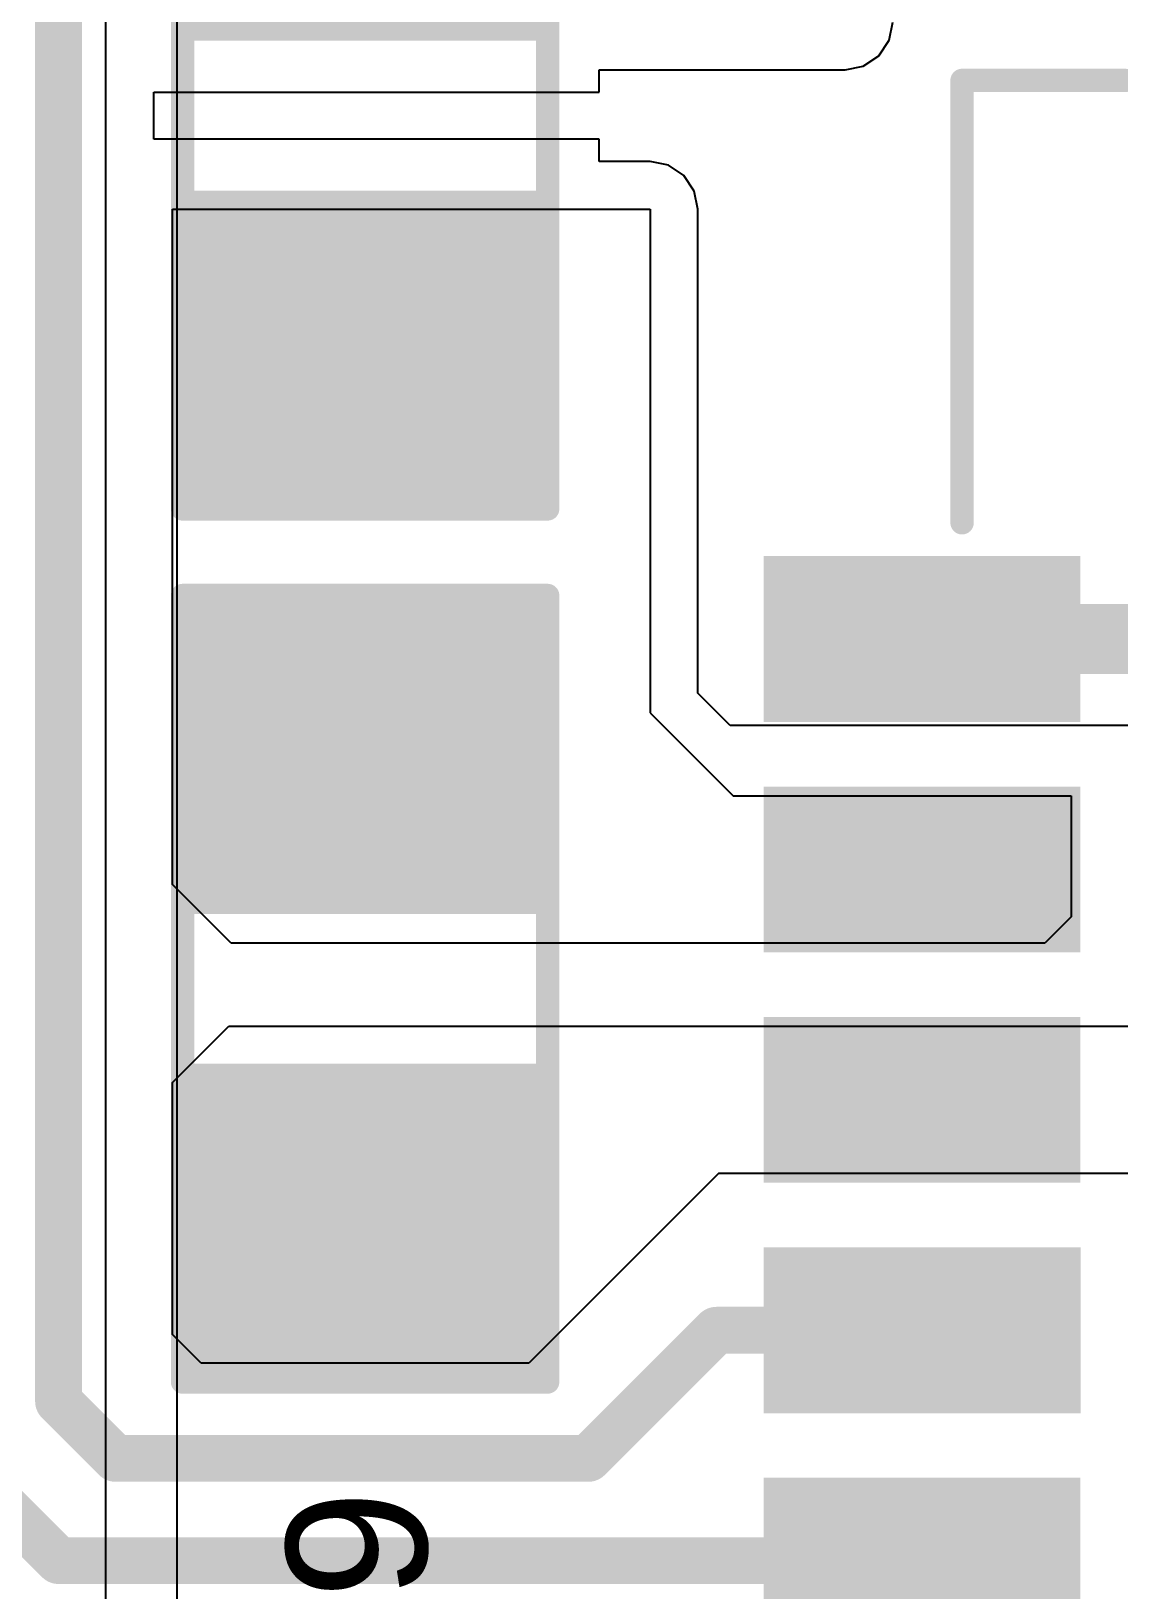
# Model space of a CAD drawing. Header units: inches. Extents: x -36 to 349, y -11 to 240.
# Drawn here: x 170.7 to 176.6, y 64.23 to 72.69 of the extents above; entities that cross this region are included whole.
import ezdxf

# ---------------------------------------------------------------- set-up
doc = ezdxf.new("R2010")
doc.units = ezdxf.units.IN
for name, color, linetype in [('Bottom Layer', 5, 'Continuous'), ('Top Layer', 1, 'Continuous'), ('Top Overlay', 2, 'Continuous'), ('Top Paste', 8, 'Continuous'), ('Top Solder', 216, 'Continuous')]:
    doc.layers.add(name, color=color, linetype=linetype)
doc.styles.add('Arial', font='', dxfattribs={"height": 0.2})
doc.styles.get('Arial').set_extended_font_data('Arial')

# ---------------------------------------------------------------- blocks, each defined once
blk = doc.blocks.new('R___1206_46')
at = {"layer": 'Top Layer'}
for points in [[(-2.032, 0.889), (-0.508, 0.889), (-0.508, -0.889), (-2.032, -0.889)], [(0.508, 0.889), (2.032, 0.889), (2.032, -0.889), (0.508, -0.889)]]:
    blk.add_hatch(color=1, dxfattribs=at).paths.add_polyline_path(points)
at = {"layer": 'Top Paste'}
for points in [[(-2.032, 0.889), (-0.508, 0.889), (-0.508, -0.889), (-2.032, -0.889)], [(0.508, 0.889), (2.032, 0.889), (2.032, -0.889), (0.508, -0.889)]]:
    blk.add_hatch(color=8, dxfattribs=at).paths.add_polyline_path(points)
at = {"layer": 'Top Solder'}
for points in [[(-2.1336, 0.9906), (-0.4064, 0.9906), (-0.4064, -0.9906), (-2.1336, -0.9906)], [(0.4064, 0.9906), (2.1336, 0.9906), (2.1336, -0.9906), (0.4064, -0.9906)]]:
    blk.add_hatch(color=216, dxfattribs=at).paths.add_polyline_path(points)
at = {"layer": 'Top Overlay'}
for points in [[(-2.1336, -0.9906, 0.127, 0.127, 0), (-2.1336, 0.9906, 0.127, 0.127, 0)], [(2.1336, 0.9906, 0.127, 0.127, 0), (-2.1336, 0.9906, 0.127, 0.127, 0)], [(2.1336, -0.9906, 0.127, 0.127, 0), (2.1336, 0.9906, 0.127, 0.127, 0)], [(2.1336, -0.9906, 0.127, 0.127, 0), (-2.1336, -0.9906, 0.127, 0.127, 0)]]:
    blk.add_lwpolyline(points, format="xyseb", dxfattribs=at)
for points in [[(-2.1654, 0.9906, 0.0635, 0.0635, 1), (-2.1019, 0.9906, 0.0635, 0.0635, 1)], [(-2.1654, 0.9906, 0.0635, 0.0635, 1), (-2.1019, 0.9906, 0.0635, 0.0635, 1)], [(2.1018, 0.9906, 0.0635, 0.0635, 1), (2.1653, 0.9906, 0.0635, 0.0635, 1)], [(2.1018, 0.9906, 0.0635, 0.0635, 1), (2.1653, 0.9906, 0.0635, 0.0635, 1)], [(-2.1654, -0.9906, 0.0635, 0.0635, 1), (-2.1019, -0.9906, 0.0635, 0.0635, 1)], [(-2.1654, -0.9906, 0.0635, 0.0635, 1), (-2.1019, -0.9906, 0.0635, 0.0635, 1)], [(2.1018, -0.9906, 0.0635, 0.0635, 1), (2.1653, -0.9906, 0.0635, 0.0635, 1)], [(2.1018, -0.9906, 0.0635, 0.0635, 1), (2.1653, -0.9906, 0.0635, 0.0635, 1)]]:
    blk.add_lwpolyline(points, format="xyseb", close=True, dxfattribs=at)
blk = doc.blocks.new('R___1206_47')
at = {"layer": 'Top Layer'}
for points in [[(-2.032, 0.889), (-0.508, 0.889), (-0.508, -0.889), (-2.032, -0.889)], [(0.508, 0.889), (2.032, 0.889), (2.032, -0.889), (0.508, -0.889)]]:
    blk.add_hatch(color=1, dxfattribs=at).paths.add_polyline_path(points)
at = {"layer": 'Top Paste'}
for points in [[(-2.032, 0.889), (-0.508, 0.889), (-0.508, -0.889), (-2.032, -0.889)], [(0.508, 0.889), (2.032, 0.889), (2.032, -0.889), (0.508, -0.889)]]:
    blk.add_hatch(color=8, dxfattribs=at).paths.add_polyline_path(points)
at = {"layer": 'Top Solder'}
for points in [[(-2.1336, 0.9906), (-0.4064, 0.9906), (-0.4064, -0.9906), (-2.1336, -0.9906)], [(0.4064, 0.9906), (2.1336, 0.9906), (2.1336, -0.9906), (0.4064, -0.9906)]]:
    blk.add_hatch(color=216, dxfattribs=at).paths.add_polyline_path(points)
at = {"layer": 'Top Overlay'}
for points in [[(-2.1336, 0.9906, 0.127, 0.127, 0), (-2.1336, -0.9906, 0.127, 0.127, 0)], [(-2.1336, 0.9906, 0.127, 0.127, 0), (2.1336, 0.9906, 0.127, 0.127, 0)], [(2.1336, 0.9906, 0.127, 0.127, 0), (2.1336, -0.9906, 0.127, 0.127, 0)], [(-2.1336, -0.9906, 0.127, 0.127, 0), (2.1336, -0.9906, 0.127, 0.127, 0)]]:
    blk.add_lwpolyline(points, format="xyseb", dxfattribs=at)
for points in [[(-2.1653, 0.9906, 0.0635, 0.0635, 1), (-2.1018, 0.9906, 0.0635, 0.0635, 1)], [(-2.1653, 0.9906, 0.0635, 0.0635, 1), (-2.1018, 0.9906, 0.0635, 0.0635, 1)], [(2.1019, 0.9906, 0.0635, 0.0635, 1), (2.1654, 0.9906, 0.0635, 0.0635, 1)], [(2.1019, 0.9906, 0.0635, 0.0635, 1), (2.1654, 0.9906, 0.0635, 0.0635, 1)], [(-2.1653, -0.9906, 0.0635, 0.0635, 1), (-2.1018, -0.9906, 0.0635, 0.0635, 1)], [(-2.1653, -0.9906, 0.0635, 0.0635, 1), (-2.1018, -0.9906, 0.0635, 0.0635, 1)], [(2.1019, -0.9906, 0.0635, 0.0635, 1), (2.1654, -0.9906, 0.0635, 0.0635, 1)], [(2.1019, -0.9906, 0.0635, 0.0635, 1), (2.1654, -0.9906, 0.0635, 0.0635, 1)]]:
    blk.add_lwpolyline(points, format="xyseb", close=True, dxfattribs=at)
blk = doc.blocks.new('HC_1_25_16PLT_333')
at = {"layer": 'Top Layer'}
for points in [[(3.975, 0.5701), (3.975, 2.1901), (4.775, 2.1901), (4.775, 0.5701)], [(5.225, 2.1899), (6.025, 2.1899), (6.025, 0.5699), (5.225, 0.5699)], [(6.475, 0.5701), (6.475, 2.1901), (7.275, 2.1901), (7.275, 0.5701)], [(7.725, 0.5701), (7.725, 2.1901), (8.525, 2.1901), (8.525, 0.5701)], [(8.975, 0.5701), (8.975, 2.1901), (9.775, 2.1901), (9.775, 0.5701)]]:
    blk.add_hatch(color=1, dxfattribs=at).paths.add_polyline_path(points)
at = {"layer": 'Top Paste'}
for points in [[(3.975, 0.5701), (3.975, 2.1901), (4.775, 2.1901), (4.775, 0.5701)], [(5.225, 2.1899), (6.025, 2.1899), (6.025, 0.5699), (5.225, 0.5699)], [(6.475, 0.5701), (6.475, 2.1901), (7.275, 2.1901), (7.275, 0.5701)], [(7.725, 0.5701), (7.725, 2.1901), (8.525, 2.1901), (8.525, 0.5701)], [(8.975, 0.5701), (8.975, 2.1901), (9.775, 2.1901), (9.775, 0.5701)]]:
    blk.add_hatch(color=8, dxfattribs=at).paths.add_polyline_path(points)
at = {"layer": 'Top Solder'}
for points in [[(3.925, 0.5201), (3.925, 2.2401), (4.825, 2.2401), (4.825, 0.5201)], [(5.175, 2.24), (6.075, 2.24), (6.075, 0.5199), (5.175, 0.5199)], [(6.425, 0.5201), (6.425, 2.2401), (7.325, 2.2401), (7.325, 0.5201)], [(7.675, 0.5201), (7.675, 2.2401), (8.575, 2.2401), (8.575, 0.5201)], [(8.925, 0.5201), (8.925, 2.2401), (9.825, 2.2401), (9.825, 0.5201)]]:
    blk.add_hatch(color=216, dxfattribs=at).paths.add_polyline_path(points)
at = {"layer": 'Top Overlay'}
for points in [[(10.0061, 1.1627, 0.127, 0.127, 0), (12.406, 1.1627, 0.127, 0.127, 0)], [(12.406, 1.1627, 0.127, 0.127, 0), (12.406, 0.2789, 0.127, 0.127, 0)]]:
    blk.add_lwpolyline(points, format="xyseb", dxfattribs=at)
for points in [[(9.9743, 1.1627, 0.0635, 0.0635, 1), (10.0378, 1.1627, 0.0635, 0.0635, 1)], [(12.3742, 1.1627, 0.0635, 0.0635, 1), (12.4377, 1.1627, 0.0635, 0.0635, 1)], [(12.3742, 1.1627, 0.0635, 0.0635, 1), (12.4377, 1.1627, 0.0635, 0.0635, 1)], [(12.3742, 0.2789, 0.0635, 0.0635, 1), (12.4377, 0.2789, 0.0635, 0.0635, 1)]]:
    blk.add_lwpolyline(points, format="xyseb", close=True, dxfattribs=at)

msp = doc.modelspace()

# ---------------------------------------------------------------- linework, layer by layer
at = {"layer": 'Bottom Layer'}
for p, q in [((171.1034, 126.6116), (171.1034, 50.0126)), ((171.4919, 50.0126), (171.4919, 126.6116))]:
    msp.add_line(p, q, dxfattribs=at)
at = {"layer": 'Top Layer'}
for p, q in [((175.3559, 72.6405), (175.3756, 72.7396)), ((175.2997, 72.5565), (175.3559, 72.6405)), ((173.7819, 72.3586), (173.7819, 72.4806)), ((173.7819, 72.4806), (175.1166, 72.4806)), ((175.1166, 72.4806), (175.2157, 72.5003)), ((175.2157, 72.5003), (175.2997, 72.5565)), ((171.3661, 72.1046), (171.3661, 72.3586)), ((171.3661, 72.3586), (173.7819, 72.3586)), ((173.7819, 72.1046), (171.3661, 72.1046)), ((173.7819, 71.9826), (173.7819, 72.1046)), ((174.0586, 71.9826), (173.7819, 71.9826)), ((174.1577, 71.9628), (174.0586, 71.9826)), ((174.2417, 71.9067), (174.1577, 71.9628)), ((174.2979, 71.8227), (174.2417, 71.9067)), ((174.3176, 71.7236), (174.2979, 71.8227)), ((171.4675, 68.0593), (171.4675, 71.7236)), ((171.4675, 71.7236), (174.0586, 71.7236)), ((174.0586, 71.7236), (174.0586, 68.9919)), ((174.3176, 69.0991), (174.3176, 71.7236)), ((174.4939, 68.9229), (174.3176, 69.0991)), ((174.0586, 68.9919), (174.5086, 68.5419)), ((176.7254, 68.9229), (174.4939, 68.9229)), ((174.5086, 68.5419), (176.3444, 68.5419)), ((176.3444, 68.5419), (176.3445, 67.8856)), ((171.7849, 67.7419), (171.4675, 68.0593)), ((176.3445, 67.8856), (176.2008, 67.7419)), ((176.2008, 67.7419), (171.7849, 67.7419)), ((171.4675, 66.9865), (171.7729, 67.2919)), ((171.7729, 67.2919), (179.1552, 67.2919)), ((171.4675, 65.6179), (171.4675, 66.9865)), ((174.4303, 66.4919), (173.4009, 65.4625)), ((179.1552, 66.4919), (174.4303, 66.4919)), ((171.6229, 65.4625), (171.4675, 65.6179)), ((173.4009, 65.4625), (171.6229, 65.4625))]:
    msp.add_line(p, q, dxfattribs=at)
for points in [[(170.8481, 65.256, 0.254, 0.254, 0), (170.8481, 75.0096, 0.254, 0.254, 0)], [(175.5344, 69.3919, 0.381, 0.381, 0), (177.5294, 69.3919, 0.381, 0.381, 0)], [(173.723, 64.9464, 0.254, 0.254, 0), (174.4185, 65.6418, 0.254, 0.254, 0)], [(174.4185, 65.6418, 0.254, 0.254, 0), (175.5345, 65.6418, 0.254, 0.254, 0)], [(170.8481, 65.256, 0.254, 0.254, 0), (171.1577, 64.9464, 0.254, 0.254, 0)], [(170.2825, 64.9579, 0.254, 0.254, 0), (170.8485, 64.3919, 0.254, 0.254, 0)], [(171.1577, 64.9464, 0.254, 0.254, 0), (173.723, 64.9464, 0.254, 0.254, 0)], [(170.8485, 64.3919, 0.254, 0.254, 0), (175.5344, 64.3919, 0.254, 0.254, 0)]]:
    msp.add_lwpolyline(points, format="xyseb", dxfattribs=at)
for points in [[(175.4391, 69.3919, 0.1905, 0.1905, 1), (175.6296, 69.3919, 0.1905, 0.1905, 1)], [(174.355, 65.6418, 0.127, 0.127, 1), (174.482, 65.6418, 0.127, 0.127, 1)], [(174.355, 65.6418, 0.127, 0.127, 1), (174.482, 65.6418, 0.127, 0.127, 1)], [(175.471, 65.6418, 0.127, 0.127, 1), (175.598, 65.6418, 0.127, 0.127, 1)], [(170.7846, 65.256, 0.127, 0.127, 1), (170.9116, 65.256, 0.127, 0.127, 1)], [(170.7846, 65.256, 0.127, 0.127, 1), (170.9116, 65.256, 0.127, 0.127, 1)], [(171.0942, 64.9464, 0.127, 0.127, 1), (171.2212, 64.9464, 0.127, 0.127, 1)], [(171.0942, 64.9464, 0.127, 0.127, 1), (171.2212, 64.9464, 0.127, 0.127, 1)], [(173.6595, 64.9464, 0.127, 0.127, 1), (173.7865, 64.9464, 0.127, 0.127, 1)], [(173.6595, 64.9464, 0.127, 0.127, 1), (173.7865, 64.9464, 0.127, 0.127, 1)], [(170.785, 64.3919, 0.127, 0.127, 1), (170.912, 64.3919, 0.127, 0.127, 1)], [(170.785, 64.3919, 0.127, 0.127, 1), (170.912, 64.3919, 0.127, 0.127, 1)], [(175.4709, 64.3919, 0.127, 0.127, 1), (175.5979, 64.3919, 0.127, 0.127, 1)]]:
    msp.add_lwpolyline(points, format="xyseb", close=True, dxfattribs=at)

# ---------------------------------------------------------------- block references
for name, p, rotation in [('R___1206_46', (172.5119, 72.2316), 270), ('HC_1_25_16PLT_333', (176.9145, 60.0168), 90), ('R___1206_47', (172.5119, 67.4945), 90)]:
    msp.add_blockref(name, p, dxfattribs=dict(rotation=rotation))

# ---------------------------------------------------------------- texts
at = {"layer": 'Top Overlay', "style": 'Arial'}
msp.add_text('R119', height=0.762, rotation=90, dxfattribs=at).set_placement((172.8469, 62.2304))

doc.saveas('drawing.dxf')
